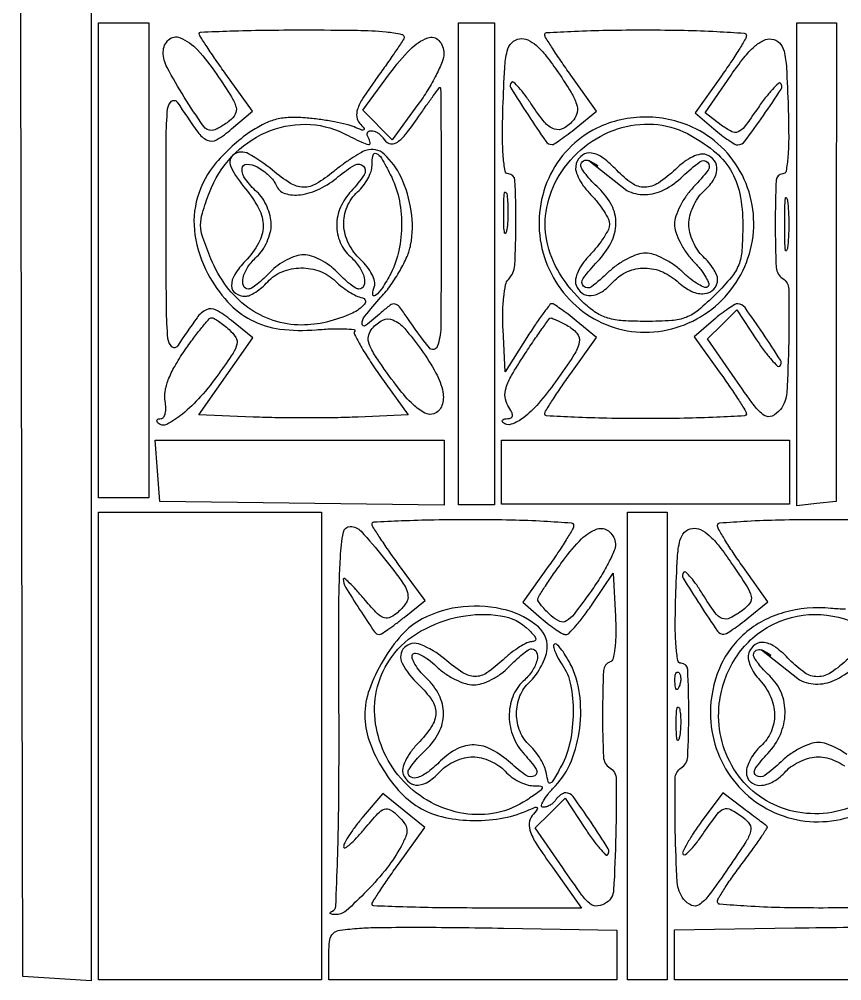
# Model space of a CAD drawing. Header units: inches. Extents: x 57 to 2760, y -193 to 2149.
# Drawn here: x 406.75 to 423.67, y 859.97 to 879.75 of the extents above; entities that cross this region are included whole.
import ezdxf

# ---------------------------------------------------------------- set-up
doc = ezdxf.new("R2010")
doc.units = ezdxf.units.IN
doc.header["$MEASUREMENT"] = 0
doc.set_wipeout_variables(frame=1)

# ---------------------------------------------------------------- blocks, each defined once
blk = doc.blocks.new('TG7-1H40CA')
blk.add_wipeout([(-0.386, 49.351), (148.648, 49.351), (148.648, -0.051), (-0.352, 0.023)])
for points in [[(1.055, 32.221), (1.055, -0.068), (-0.352, 0.023), (-0.389, 16.122), (-0.427, 32.221), (1.055, 32.221)], [(2.239, 19.638), (2.239, 9.867), (1.203, 9.867), (1.203, 19.638), (2.239, 19.638)], [(9.345, 19.638), (9.345, 9.719), (8.605, 9.719), (8.605, 19.638), (9.345, 19.638)], [(8.309, 11.051), (8.309, 9.713), (2.461, 9.793), (2.37, 11.051), (8.309, 11.051)], [(15.414, 11.051), (15.414, 9.732), (9.493, 9.732), (9.493, 11.051), (15.414, 11.051)], [(5.792, 9.571), (5.792, -0.051), (1.203, -0.051), (1.203, 9.571), (5.792, 9.571)], [(12.898, 9.571), (12.898, -0.051), (12.081, -0.051), (12.082, 4.759), (12.084, 9.57), (12.898, 9.571)]]:
    blk.add_lwpolyline(points)
blk.add_lwpolyline([(16.375, 14.715), (16.374, 9.793), (15.968, 9.746), (15.562, 9.699), (15.562, 19.638), (16.377, 19.637)], close=True)
for points in [[(7.48, 19.304, -0.018084), (7.412, 19.196, -0.002472), (7.261, 18.974, -0.00284), (7.079, 18.714, -0.002396), (6.884, 18.441, 0.012549), (6.64, 18.083, 0.058476), (6.53, 17.859, 0.118068), (6.513, 17.7, 0.155636), (6.574, 17.568, -0.01316), (6.665, 17.464, -0.455622), (6.661, 17.435, -0.233408), (6.62, 17.431, -0.007216), (6.458, 17.495, 0.039421), (6.3, 17.546, 0.011888), (6.053, 17.599, 0.011832), (5.773, 17.645, 0.012596), (5.496, 17.676, 0.027612), (5.142, 17.688, 0.05426), (4.863, 17.651, 0.056786), (4.607, 17.557, 0.033204), (4.325, 17.391, 0.067337), (3.626, 16.762, 0.103547), (3.24, 16.049, 0.11066), (3.186, 15.276, 0.085418), (3.453, 14.472, 0.060029), (3.856, 13.896, 0.091051), (4.338, 13.524, 0.087765), (4.935, 13.338, 0.052191), (5.681, 13.322, -0.010272), (6.003, 13.342, -0.019284), (6.264, 13.342, -0.01801), (6.454, 13.329, -0.551632), (6.471, 13.293, 0.264174), (6.469, 13.224, 0.00979), (6.599, 12.985, 0.015511), (6.773, 12.701, 0.010014), (6.991, 12.382), (7.573, 11.57), (6.541, 11.526, -0.006775), (6.065, 11.513, -0.003726), (5.483, 11.508, -0.003714), (4.892, 11.513, -0.005937), (4.387, 11.526), (3.264, 11.57), (4.378, 13.158), (3.938, 13.513, 0.041884), (3.62, 13.728, 0.242923), (3.424, 13.734, 0.127203), (3.229, 13.571, 0.00918), (2.825, 12.986, -0.469994), (2.711, 12.974, -0.178462), (2.632, 13.14, -0.021151), (2.601, 13.765, -0.001524), (2.593, 15.499, -0.001475), (2.595, 17.249, -0.021588), (2.625, 17.866, -0.19586), (2.705, 18.022, -0.450069), (2.821, 18.005, 0.008047), (3.245, 17.387, 0.124377), (3.44, 17.222, 0.255058), (3.632, 17.229, 0.042401), (3.941, 17.453), (4.368, 17.821), (3.822, 18.581, -0.004283), (3.612, 18.878, -0.006495), (3.436, 19.14, -0.002814), (3.29, 19.366, -0.143121), (3.275, 19.416, -0.402909), (3.304, 19.446, -0.001145), (3.908, 19.468, -0.005339), (4.604, 19.484, -0.003203), (5.431, 19.49, -0.003476), (6.526, 19.482, -0.019043), (7.117, 19.451, -0.036619), (7.439, 19.398, -0.500356)], [(14.526, 19.378, -0.133415), (14.507, 19.306, -0.005818), (14.372, 19.082, -0.009535), (14.202, 18.818, -0.006625), (14, 18.527), (13.474, 17.787), (13.86, 17.454, 0.012614), (14.016, 17.327, 0.016889), (14.163, 17.22, 0.014096), (14.29, 17.14, 0.142856), (14.349, 17.124, 0.22887), (14.495, 17.2, 0.008103), (14.875, 17.728, 0.006889), (15.242, 18.272, 0.355287), (15.23, 18.391, 0.407433), (15.185, 18.391, 0.01709), (15.062, 18.266, 0.02117), (14.915, 18.09, 0.012393), (14.754, 17.869, -0.00926), (14.485, 17.496, -0.126162), (14.355, 17.392, -0.232187), (14.225, 17.396, -0.039875), (14.011, 17.532), (13.676, 17.785), (14.212, 18.561, -0.016018), (14.477, 18.919, -0.043748), (14.692, 19.148, -0.066286), (14.878, 19.274, -0.146535), (15.044, 19.303, -0.169843), (15.206, 19.224, -0.135923), (15.3, 19.054, -0.046421), (15.351, 18.709, -0.004941), (15.386, 17.898, -0.007756), (15.396, 17.303, -0.020774), (15.38, 16.879, -0.021453), (15.343, 16.587, -0.366189), (15.275, 16.529, 0.401308), (15.14, 16.399, 0.010853), (15.119, 15.501, 0.012035), (15.14, 14.604, 0.24735), (15.273, 14.378, -0.25613), (15.398, 14.157, -0.007994), (15.396, 13.081, -0.010511), (15.356, 12.028, -0.150798), (15.225, 11.681, -0.123585), (15.056, 11.548, -0.260243), (14.895, 11.562, -0.084292), (14.691, 11.759, -0.008359), (14.294, 12.315), (13.73, 13.134), (14.029, 13.433), (14.328, 13.732), (14.734, 13.118, 0.012816), (14.895, 12.888, 0.022003), (15.042, 12.706, 0.018458), (15.166, 12.577, 0.410619), (15.213, 12.577, 0.350636), (15.227, 12.699, 0.00734), (14.869, 13.247, 0.008642), (14.498, 13.777, 0.225902), (14.349, 13.858, 0.148673), (14.289, 13.844, 0.014056), (14.16, 13.762, 0.017011), (14.009, 13.652, 0.012588), (13.849, 13.522), (13.451, 13.179), (13.988, 12.431, -0.005506), (14.194, 12.137, -0.00813), (14.368, 11.875, -0.004309), (14.509, 11.65, -0.13868), (14.526, 11.589, -0.398797), (14.49, 11.551, -0.001977), (13.917, 11.523, -0.007031), (13.248, 11.502, -0.004221), (12.454, 11.495, -0.004221), (11.659, 11.502, -0.007031), (10.99, 11.523, -0.001977), (10.417, 11.551, -0.398797), (10.381, 11.589, -0.138475), (10.398, 11.65, -0.004382), (10.538, 11.872, -0.008203), (10.71, 12.132, -0.005563), (10.913, 12.423), (11.446, 13.164), (11.025, 13.509, 0.007334), (10.858, 13.641, 0.01039), (10.705, 13.754, 0.006805), (10.575, 13.843, 0.130556), (10.529, 13.859, 0.249322), (10.486, 13.839, 0.005754), (10.346, 13.656, 0.011452), (10.187, 13.43, 0.007342), (10.011, 13.161), (9.567, 12.458), (9.522, 13.331, -0.017348), (9.516, 13.676, -0.022422), (9.536, 13.993, -0.02098), (9.575, 14.25, -0.1496), (9.633, 14.359, 0.184246), (9.763, 14.65, 0.014199), (9.788, 15.522, 0.011332), (9.768, 16.4, 0.40094), (9.632, 16.529, -0.366189), (9.564, 16.587, -0.021453), (9.528, 16.879, -0.020774), (9.511, 17.303, -0.007756), (9.521, 17.898, -0.004993), (9.556, 18.707, -0.046147), (9.607, 19.054, -0.133173), (9.702, 19.226, -0.168192), (9.863, 19.308, -0.142721), (10.029, 19.284, -0.072604), (10.207, 19.168, -0.047084), (10.411, 18.952, -0.016761), (10.661, 18.608, -0.010997), (10.923, 18.203, -0.059198), (11.033, 17.965, -0.121805), (11.046, 17.794, -0.131512), (10.976, 17.642, -0.088217), (10.77, 17.468, -0.220737), (10.578, 17.45, -0.135599), (10.373, 17.594, -0.028466), (10.111, 17.951, 0.015014), (9.974, 18.149, 0.025894), (9.847, 18.304, 0.024883), (9.741, 18.41, 0.398869), (9.695, 18.409, 0.348247), (9.682, 18.297, 0.005934), (10.036, 17.742, 0.006767), (10.4, 17.2, 0.244972), (10.529, 17.132, 0.146328), (10.575, 17.145, 0.007573), (10.705, 17.233, 0.011489), (10.858, 17.344, 0.008048), (11.025, 17.476), (11.446, 17.821), (10.913, 18.562, -0.005563), (10.71, 18.853, -0.008203), (10.538, 19.113, -0.004382), (10.398, 19.335, -0.138475), (10.381, 19.396, -0.398797), (10.417, 19.434, -0.001977), (10.99, 19.462, -0.007031), (11.659, 19.483, -0.004221), (12.454, 19.49, -0.005043), (13.248, 19.482, -0.008394), (13.917, 19.457, -0.002807), (14.484, 19.423, -0.395308)], [(3.635, 18.576, -0.007368), (3.938, 18.111, -0.073923), (4.032, 17.899, -0.19376), (4.015, 17.755, -0.106282), (3.898, 17.618, -0.016987), (3.794, 17.545, -0.019447), (3.689, 17.481, -0.018954), (3.597, 17.435, -0.096032), (3.542, 17.422, -0.258114), (3.359, 17.512, -0.01199), (2.967, 18.108, -0.01636), (2.615, 18.716, -0.123694), (2.535, 19.035, -0.20827), (2.645, 19.288, -0.294322), (2.88, 19.33, -0.108518), (3.24, 19.077, -0.037578)], [(8.305, 19.008, -0.092853), (8.27, 18.834, -0.021624), (8.147, 18.561, -0.021578), (7.975, 18.255, -0.019674), (7.772, 17.954), (7.243, 17.232), (6.638, 17.838), (7.19, 18.59, -0.034386), (7.612, 19.089, -0.110658), (7.974, 19.326, -0.302944), (8.202, 19.272, -0.19347)], [(8.251, 15.478, -0.001607), (8.241, 13.369, -0.086619), (8.169, 12.976, -0.58402), (8.007, 12.95, -0.021387), (7.549, 13.576, 0.017041), (7.392, 13.795, 0.182607), (7.301, 13.851, 0.21057), (7.202, 13.829, 0.023464), (7.019, 13.679, -0.017893), (6.693, 13.407, -0.616248), (6.623, 13.44, -0.179535), (6.679, 13.603, -0.011559), (7.012, 13.99, 0.030147), (7.216, 14.245, 0.024563), (7.404, 14.54, 0.025226), (7.549, 14.83, 0.057463), (7.622, 15.064, 0.083218), (7.635, 15.762, 0.073622), (7.425, 16.459, 0.09397), (7.079, 16.934, 0.283354), (6.703, 17.012, 0.04416), (6.581, 16.955, 0.01343), (6.407, 16.847, 0.013334), (6.218, 16.716, 0.014171), (6.04, 16.578, -0.03778), (5.681, 16.325, -0.140494), (5.417, 16.255, -0.136105), (5.15, 16.334, -0.034607), (4.783, 16.603, 0.048612), (4.287, 16.943, 0.284969), (3.986, 16.928, 0.374593), (3.922, 16.679, 0.057919), (4.227, 16.218, -0.054242), (4.5, 15.811, -0.122228), (4.588, 15.452, -0.128168), (4.496, 15.105, -0.062667), (4.221, 14.735, 0.050428), (4.005, 14.459, 0.142237), (3.938, 14.226, 0.250434), (4.02, 14.073, 0.147693), (4.223, 14.012, 0.108386), (4.315, 14.032, 0.03544), (4.437, 14.099, 0.033394), (4.565, 14.195, 0.032047), (4.682, 14.308, -0.114066), (4.982, 14.517, -0.093088), (5.367, 14.594, -0.09192), (5.758, 14.525, -0.107511), (6.075, 14.322, 0.032687), (6.203, 14.209, 0.026124), (6.354, 14.105, 0.026825), (6.505, 14.023, 0.058465), (6.63, 13.981, -0.567795), (6.674, 13.851, -0.11183), (6.425, 13.664, -0.045786), (5.89, 13.481, -0.059606), (5.377, 13.42, -0.079841), (4.798, 13.513, -0.078473), (4.274, 13.783, -0.074514), (3.837, 14.215, -0.062196), (3.514, 14.784, -0.015041), (3.349, 15.219, -0.078031), (3.304, 15.472, -0.080262), (3.339, 15.723, -0.016424), (3.485, 16.148, -0.096941), (3.947, 16.886, -0.101682), (4.645, 17.382, -0.10596), (5.459, 17.549, -0.114135), (6.245, 17.361, 0.004635), (6.617, 17.18, 0.066601), (6.756, 17.135, 0.516651), (6.791, 17.169, 0.099082), (6.754, 17.269, -0.076764), (6.73, 17.326, -0.154201), (6.733, 17.374, -0.186277), (6.762, 17.405, -0.117858), (6.811, 17.417, -0.085235), (6.874, 17.406, -0.053414), (6.942, 17.374, -0.051777), (7.004, 17.326, -0.064269), (7.05, 17.269, 0.152693), (7.18, 17.157, 0.242479), (7.323, 17.166, 0.091421), (7.507, 17.329, 0.014924), (7.79, 17.713, -0.002897), (7.95, 17.94, -0.004675), (8.088, 18.131, -0.001066), (8.211, 18.297, -0.236844), (8.228, 18.305, -0.411742), (8.239, 18.294, -0.000091), (8.246, 17.475, -0.001499), (8.251, 16.562, -0.000899)], [(11.45, 17.467, 0.174649), (10.461, 16.441, 0.164657), (10.323, 14.991, 0.164271), (11.094, 13.754, 0.173926), (12.439, 13.272, 0.167545), (13.816, 13.749, 0.166589), (14.612, 14.974, 0.169058), (14.483, 16.416, 0.171913), (13.487, 17.454, 0.057728), (12.992, 17.635, 0.057186), (12.467, 17.698, 0.057373), (11.943, 17.641, 0.058849)], [(13.312, 17.357, -0.04886), (13.851, 17.006, -0.087538), (14.198, 16.611, -0.087697), (14.389, 16.121, -0.04919), (14.452, 15.483, -0.01675), (14.435, 14.956, -0.076264), (14.368, 14.657, -0.082314), (14.217, 14.403, -0.021359), (13.895, 14.052, -0.021359), (13.543, 13.729, -0.082314), (13.289, 13.578, -0.076264), (12.99, 13.512, -0.01675), (12.463, 13.494, -0.016199), (11.986, 13.509, -0.054751), (11.679, 13.563, -0.07222), (11.438, 13.673, -0.044913), (11.193, 13.864, -0.066102), (10.685, 14.484, -0.090544), (10.421, 15.154, -0.097333), (10.421, 15.836, -0.08861), (10.676, 16.493, -0.086423), (11.195, 17.085, -0.090673), (11.876, 17.454, -0.094744), (12.617, 17.55, -0.105043)], [(7.204, 16.518, -0.065303), (7.377, 16.039, -0.05321), (7.437, 15.497, -0.053393), (7.381, 14.956, -0.067011), (7.212, 14.482, -0.022978), (7.041, 14.186, -0.084303), (6.896, 14.027, -0.633248), (6.843, 14.053, -0.086315), (6.876, 14.218, 0.158671), (6.881, 14.321, 0.053227), (6.826, 14.463, 0.046617), (6.727, 14.618, 0.038655), (6.595, 14.762, -0.088853), (6.347, 15.097, -0.10458), (6.248, 15.478, -0.110771), (6.314, 15.85, -0.11026), (6.532, 16.159, 0.044853), (6.645, 16.281, 0.038833), (6.741, 16.428, 0.040713), (6.807, 16.576, 0.084684), (6.828, 16.7, -0.045424), (6.848, 16.917, -0.495456), (6.915, 16.951, -0.149716), (7.02, 16.853, -0.012076)], [(4.854, 16.297, 0.227932), (5.034, 16.128, 0.111308), (5.355, 16.1, 0.080757), (5.752, 16.221, 0.06051), (6.135, 16.472, -0.04214), (6.478, 16.714, -0.357085), (6.651, 16.687, -0.342284), (6.664, 16.507, -0.041274), (6.4, 16.176, 0.085384), (6.18, 15.843, 0.10077), (6.101, 15.474, 0.106533), (6.173, 15.12, 0.106009), (6.384, 14.826, -0.059994), (6.566, 14.617, -0.085275), (6.668, 14.392, -0.156212), (6.659, 14.23, -0.311042), (6.558, 14.16, -0.145659), (6.492, 14.18, -0.020491), (6.375, 14.263, -0.021957), (6.241, 14.377, -0.017071), (6.105, 14.512, 0.046794), (5.953, 14.646, 0.038645), (5.768, 14.76, 0.040182), (5.581, 14.838, 0.15852), (5.263, 14.838, 0.040182), (5.075, 14.76, 0.038645), (4.891, 14.646, 0.046794), (4.738, 14.512, -0.017071), (4.603, 14.377, -0.021957), (4.469, 14.263, -0.020491), (4.352, 14.18, -0.145659), (4.286, 14.16, -0.311042), (4.185, 14.23, -0.156212), (4.176, 14.392, -0.085275), (4.277, 14.617, -0.059994), (4.46, 14.826, 0.062472), (4.573, 14.958, 0.041885), (4.669, 15.133, 0.041901), (4.734, 15.32, 0.062761), (4.756, 15.493, 0.062761), (4.734, 15.665, 0.041901), (4.669, 15.852, 0.041885), (4.573, 16.027, 0.062472), (4.46, 16.159, -0.050699), (4.225, 16.419, -0.16366), (4.156, 16.637, -0.413874), (4.25, 16.729, -0.119636), (4.468, 16.672, -0.037777), (4.591, 16.594, -0.032262), (4.707, 16.495, -0.033549), (4.801, 16.39, -0.074842)], [(9.599, 15.384, -0.075924), (9.576, 15.309, -0.720633), (9.555, 15.312, -0.040183), (9.54, 15.45, -0.006817), (9.535, 15.715, -0.00738), (9.538, 15.981, -0.030832), (9.553, 16.14, -0.49082), (9.574, 16.152, -0.248898), (9.597, 16.124, -0.031163), (9.617, 15.968, -0.015827), (9.624, 15.77, -0.015659), (9.618, 15.564, -0.022548)], [(15.373, 15.011, -0.108536), (15.352, 14.95, -0.707215), (15.331, 14.954, -0.025693), (15.317, 15.148, -0.005179), (15.314, 15.493, -0.005179), (15.317, 15.837, -0.025693), (15.331, 16.031, -0.707215), (15.352, 16.035, -0.108536), (15.373, 15.974, -0.019375), (15.392, 15.755, -0.011494), (15.398, 15.493, -0.011494), (15.392, 15.23, -0.019375)], [(3.888, 13.327, -0.06647), (4.026, 13.165, -0.202065), (4.05, 13.026, -0.090588), (3.97, 12.841, -0.007906), (3.678, 12.419, -0.026159), (3.303, 11.949, -0.040147), (2.928, 11.588, -0.04841), (2.608, 11.375, -0.330509), (2.432, 11.401, -0.097086), (2.408, 11.437, -0.242496), (2.41, 11.468, -0.191945), (2.438, 11.489, -0.064814), (2.49, 11.495, 0.245543), (2.543, 11.523, 0.09491), (2.577, 11.601, 0.065251), (2.589, 11.717, 0.039376), (2.574, 11.854, -0.0907), (2.572, 12.053, -0.048425), (2.638, 12.292, -0.038348), (2.77, 12.57, -0.020714), (2.971, 12.89, -0.008629), (3.157, 13.15, -0.013037), (3.328, 13.369, -0.007761), (3.477, 13.544, -0.215877), (3.53, 13.568, -0.130127), (3.581, 13.555, -0.018547), (3.673, 13.497, -0.020058), (3.78, 13.419, -0.015892)], [(7.839, 12.915, -0.030596), (8.143, 12.433, -0.076059), (8.285, 12.042, -0.134593), (8.265, 11.763, -0.219956), (8.102, 11.596, -0.221268), (7.915, 11.609, -0.062935), (7.673, 11.785, -0.039737), (7.372, 12.119, -0.013496), (6.987, 12.648, -0.018676), (6.822, 12.908, -0.078017), (6.755, 13.081, -0.129897), (6.76, 13.218, -0.098267), (6.833, 13.351, -0.107308), (7.048, 13.52, -0.218263), (7.259, 13.524, -0.113523), (7.5, 13.346, -0.021689)], [(10.835, 13.415, -0.091664), (11.042, 13.25, -0.232336), (11.089, 13.068, -0.096035), (10.98, 12.804, -0.01016), (10.6, 12.251, -0.021893), (10.249, 11.805, -0.050774), (9.94, 11.512, -0.082488), (9.691, 11.378, -0.2858), (9.521, 11.418, -0.169474), (9.507, 11.447, -0.257428), (9.517, 11.473, -0.126644), (9.556, 11.49, -0.043266), (9.618, 11.495, 0.109697), (9.689, 11.511, 0.285449), (9.717, 11.554, 0.124947), (9.699, 11.631, 0.020646), (9.623, 11.765, -0.114574), (9.564, 11.939, -0.103515), (9.583, 12.129, -0.055486), (9.698, 12.384, -0.011733), (9.955, 12.798, -0.003857), (10.15, 13.092, -0.006141), (10.322, 13.339, -0.001865), (10.474, 13.55, -0.225511), (10.502, 13.565, -0.114294), (10.532, 13.56, -0.00656), (10.619, 13.522, -0.009727), (10.722, 13.473, -0.006974)], [(10.973, 9.301, -0.131406), (10.953, 9.224, -0.006826), (10.82, 9.001, -0.010431), (10.651, 8.738, -0.007358), (10.451, 8.45), (9.93, 7.721), (10.312, 7.387, 0.014378), (10.467, 7.26, 0.018469), (10.617, 7.152, 0.01651), (10.746, 7.072, 0.130652), (10.814, 7.054, 0.20313), (10.88, 7.083, 0.013408), (11.024, 7.239, 0.017692), (11.188, 7.442, 0.012191), (11.361, 7.684), (11.788, 8.313), (11.833, 7.427, -0.014552), (11.841, 7.063, -0.027737), (11.823, 6.771, -0.029563), (11.785, 6.558, -0.258795), (11.722, 6.49, 0.310168), (11.589, 6.314, 0.011007), (11.568, 5.423, 0.011877), (11.587, 4.535, 0.247819), (11.718, 4.313, -0.257651), (11.849, 4.079, -0.007951), (11.841, 2.933, -0.008307), (11.796, 1.792, -0.234742), (11.653, 1.542, -0.10868), (11.471, 1.471, -0.209491), (11.323, 1.509, -0.069745), (11.145, 1.695, -0.005541), (10.752, 2.252), (10.185, 3.075), (10.491, 3.381), (10.797, 3.687), (11.203, 3.073, 0.011228), (11.363, 2.842, 0.019236), (11.508, 2.658, 0.014369), (11.63, 2.523, 0.420518), (11.672, 2.523, 0.350007), (11.686, 2.648, 0.007746), (11.332, 3.193, 0.008825), (10.962, 3.722, 0.240267), (10.814, 3.798, 0.101238), (10.762, 3.787, 0.052035), (10.703, 3.754, 0.048689), (10.647, 3.706, 0.052822), (10.603, 3.649, -0.071577), (10.556, 3.593, -0.052873), (10.49, 3.545, -0.053301), (10.415, 3.512, -0.076927), (10.345, 3.501, -0.472929), (10.315, 3.537, -0.082381), (10.351, 3.631, -0.041143), (10.449, 3.773, -0.018624), (10.6, 3.942, 0.097318), (10.927, 4.453, 0.06387), (11.099, 5.131, 0.062972), (11.096, 5.843, 0.08684), (10.905, 6.452, 0.018334), (10.803, 6.631, 0.032702), (10.706, 6.769, 0.038809), (10.623, 6.857, 0.399325), (10.577, 6.856, 0.251394), (10.562, 6.804, 0.041169), (10.592, 6.701, 0.036902), (10.651, 6.574, 0.024786), (10.736, 6.439, -0.10533), (10.911, 6.026, -0.049962), (10.964, 5.449, -0.048807), (10.9, 4.844, -0.072621), (10.718, 4.345, -0.006117), (10.562, 4.063, -0.14572), (10.497, 4.001, -0.47448), (10.451, 4.021, -0.029531), (10.414, 4.189, 0.060366), (10.374, 4.33, 0.03311), (10.295, 4.49, 0.032482), (10.191, 4.644, 0.044314), (10.077, 4.767, -0.11196), (9.873, 5.057, -0.096217), (9.8, 5.424, -0.09667), (9.869, 5.79, -0.114323), (10.07, 6.078, 0.04978), (10.182, 6.202, 0.031376), (10.289, 6.367, 0.031353), (10.374, 6.544, 0.04918), (10.422, 6.706, 0.266397), (10.248, 7.21, 0.116056), (9.601, 7.552, 0.087967), (8.7, 7.625, 0.097155), (7.862, 7.376, 0.089921), (7.443, 7.05, 0.048381), (7.054, 6.52, 0.048265), (6.773, 5.923, 0.086097), (6.68, 5.389, 0.082758), (6.764, 4.889, 0.050332), (7.014, 4.343, 0.049704), (7.375, 3.849, 0.071906), (7.789, 3.502, 0.080468), (8.257, 3.308, 0.049884), (8.848, 3.229, 0.048561), (9.464, 3.269, 0.061821), (10.011, 3.429, -0.00715), (10.183, 3.5, -0.283019), (10.221, 3.493, -0.390749), (10.225, 3.46, -0.009716), (10.123, 3.33, 0.150776), (10.06, 3.173, 0.114339), (10.087, 2.988, 0.052884), (10.223, 2.724, 0.009501), (10.538, 2.266), (11.138, 1.429), (8.983, 1.429, -0.003204), (8.157, 1.434, -0.005341), (7.461, 1.451, -0.001145), (6.857, 1.473, -0.402906), (6.828, 1.503, -0.142974), (6.843, 1.552, -0.002861), (6.987, 1.776, -0.006551), (7.162, 2.036, -0.004324), (7.37, 2.33), (7.911, 3.083), (7.481, 3.434), (7.05, 3.784), (6.647, 3.31, 0.014208), (6.493, 3.117, 0.018196), (6.362, 2.931, 0.016255), (6.266, 2.771, 0.128105), (6.244, 2.687, 0.572248), (6.276, 2.669, 0.050088), (6.371, 2.735, 0.02866), (6.51, 2.869, 0.013207), (6.676, 3.057, -0.010058), (6.95, 3.372, -0.118224), (7.083, 3.464, -0.237177), (7.202, 3.451, -0.053339), (7.366, 3.321, -0.039535), (7.498, 3.168, -0.135441), (7.544, 3.046, -0.119455), (7.524, 2.909, -0.027596), (7.425, 2.696, -0.044231), (7.138, 2.257, -0.025118), (6.72, 1.779, -0.019166), (6.293, 1.371, -0.198355), (6.068, 1.293, -0.029627), (5.998, 1.301, -0.193294), (5.969, 1.319, -0.404272), (5.972, 1.342, -0.066696), (6.014, 1.367, 0.289971), (6.082, 1.464, 0.002382), (6.12, 2.441, 0.006572), (6.145, 3.679, 0.002724), (6.149, 5.352, -0.001395), (6.148, 7.677, -0.014111), (6.177, 8.644, -0.029885), (6.238, 9.157, -0.36293), (6.38, 9.275, -0.210652), (6.603, 9.177, -0.014793), (7.059, 8.647, -0.016782), (7.478, 8.092, -0.154728), (7.568, 7.808, -0.126198), (7.553, 7.747, -0.033767), (7.498, 7.661, -0.031987), (7.42, 7.569, -0.028262), (7.327, 7.483, -0.08915), (7.181, 7.4, -0.195387), (7.055, 7.406, -0.096747), (6.908, 7.512, -0.013657), (6.661, 7.792, 0.009761), (6.498, 7.98, 0.019753), (6.361, 8.12, 0.024259), (6.261, 8.206, 0.623786), (6.236, 8.194, 0.137715), (6.282, 8.031, 0.00741), (6.571, 7.572, 0.005258), (6.879, 7.109, 0.244157), (6.976, 7.057, 0.147025), (7.023, 7.07, 0.007308), (7.156, 7.158, 0.011264), (7.313, 7.271, 0.007862), (7.486, 7.404), (7.921, 7.752), (7.374, 8.496, -0.005449), (7.165, 8.788, -0.008075), (6.989, 9.049, -0.004203), (6.846, 9.272, -0.141513), (6.828, 9.332, -0.399201), (6.863, 9.369, -0.001888), (7.437, 9.396, -0.00687), (8.106, 9.416, -0.004124), (8.901, 9.423, -0.005517), (9.695, 9.414, -0.00918), (10.364, 9.387, -0.003348), (10.928, 9.35, -0.393227)], [(11.831, 8.952, -0.142), (11.819, 8.813, -0.021604), (11.705, 8.556, -0.022728), (11.539, 8.257, -0.01793), (11.333, 7.948, -0.006792), (10.984, 7.476, -0.092267), (10.826, 7.333, -0.24954), (10.689, 7.324, -0.077654), (10.511, 7.441, -0.016777), (10.405, 7.544, -0.022231), (10.316, 7.644, -0.020391), (10.251, 7.732, -0.161203), (10.237, 7.78, -0.131743), (10.255, 7.838, -0.003997), (10.393, 8.052, -0.007647), (10.563, 8.302, -0.005182), (10.763, 8.581, -0.035816), (11.137, 9.021, -0.115555), (11.459, 9.225, -0.257441), (11.691, 9.185, -0.178661)], [(10.058, 7.145, -0.021617), (10.159, 7.035, -0.121364), (10.194, 6.964, -0.33206), (10.175, 6.923, -0.126731), (10.11, 6.906, 0.116667), (10.013, 6.883, 0.024814), (9.862, 6.798, 0.02469), (9.691, 6.678, 0.021285), (9.525, 6.536, -0.035128), (9.187, 6.264, -0.156161), (8.946, 6.191, -0.14426), (8.697, 6.268, -0.028507), (8.318, 6.551, 0.077188), (7.824, 6.851, 0.304483), (7.493, 6.784, 0.329776), (7.447, 6.465, 0.080757), (7.79, 6.018, -0.052948), (8.058, 5.707, -0.156504), (8.139, 5.44, -0.144885), (8.052, 5.163, -0.043148), (7.771, 4.814, 0.032497), (7.619, 4.633, 0.048319), (7.514, 4.456, 0.058925), (7.461, 4.298, 0.143956), (7.471, 4.176, 0.140469), (7.596, 4.01, 0.184881), (7.778, 3.957, 0.129727), (8, 4.037, 0.058593), (8.235, 4.242, -0.062472), (8.366, 4.355, -0.041885), (8.541, 4.451, -0.041901), (8.729, 4.516, -0.062761), (8.901, 4.538, -0.062761), (9.073, 4.516, -0.041901), (9.261, 4.451, -0.041885), (9.435, 4.355, -0.062472), (9.567, 4.242, 0.050127), (9.692, 4.128, 0.040077), (9.847, 4.032, 0.041445), (10.007, 3.966, 0.076609), (10.145, 3.945, -0.033046), (10.302, 3.934, -0.502218), (10.324, 3.893, -0.134512), (10.267, 3.824, -0.006209), (10.011, 3.649, -0.189638), (8.714, 3.373, -0.164133), (7.479, 4.032, -0.162983), (6.89, 5.308, -0.187461), (7.235, 6.597, -0.107382), (7.828, 7.122, -0.079984), (8.651, 7.424, -0.085571), (9.472, 7.441, -0.16022)], [(16.884, 7.239, -0.098478), (17.547, 6.716, -0.098919), (17.959, 5.98, -0.102954), (18.046, 5.167, -0.116107), (17.792, 4.425, -0.158347), (16.702, 3.514, -0.173655), (15.33, 3.462, -0.17991), (14.27, 4.287, -0.167891), (13.969, 5.632, -0.114865), (14.301, 6.568, -0.124959), (15.005, 7.228, -0.126293), (15.933, 7.467, -0.118773)], [(8.92, 6.018, 0.078064), (9.089, 6.045, 0.040692), (9.286, 6.126, 0.03906), (9.48, 6.246, 0.04657), (9.641, 6.388, -0.016233), (9.783, 6.53, -0.021145), (9.922, 6.65, -0.019347), (10.044, 6.738, -0.148512), (10.111, 6.758, -0.311042), (10.212, 6.689, -0.156212), (10.221, 6.526, -0.085275), (10.119, 6.302, -0.059994), (9.937, 6.092, 0.118637), (9.721, 5.775, 0.095198), (9.649, 5.367, 0.090557), (9.734, 4.944, 0.094326), (9.962, 4.585, -0.039258), (10.203, 4.285, -0.430182), (10.173, 4.15, -0.295376), (9.999, 4.155, -0.03384), (9.676, 4.412, 0.0615), (9.293, 4.685, 0.117023), (8.93, 4.782, 0.12627), (8.581, 4.704, 0.078268), (8.239, 4.455, -0.032002), (7.986, 4.232, -0.078987), (7.769, 4.113, -0.193482), (7.631, 4.119, -0.295273), (7.568, 4.216, -0.148512), (7.589, 4.283, -0.019347), (7.677, 4.404, -0.021145), (7.797, 4.544, -0.016233), (7.939, 4.686, 0.0865), (8.204, 5.039, 0.117632), (8.297, 5.425, 0.118081), (8.206, 5.81, 0.087611), (7.943, 6.162, -0.029984), (7.809, 6.303, -0.042712), (7.71, 6.445, -0.050044), (7.655, 6.568, -0.223495), (7.663, 6.644, -0.315297), (7.724, 6.67, -0.065393), (7.841, 6.63, -0.047197), (7.989, 6.537, -0.027415), (8.148, 6.4, 0.041067), (8.328, 6.254, 0.035053), (8.539, 6.13, 0.036551), (8.749, 6.045, 0.078539)], [(13.147, 5.99, -0.054073), (13.114, 5.929, -0.470617), (13.087, 5.926, -0.168741), (13.066, 5.969, -0.018894), (13.058, 6.08, -0.028489), (13.059, 6.183, -0.077125), (13.076, 6.254, -0.208169), (13.103, 6.281, -0.296942), (13.135, 6.274, -0.126455), (13.164, 6.226, -0.060344), (13.176, 6.154, -0.05415), (13.17, 6.071, -0.051402)], [(13.151, 4.947, -0.082665), (13.126, 4.881, -0.67161), (13.104, 4.884, -0.053901), (13.088, 4.992, -0.008901), (13.083, 5.204, -0.009782), (13.086, 5.417, -0.038992), (13.101, 5.546, -0.417468), (13.123, 5.562, -0.285845), (13.148, 5.539, -0.041951), (13.169, 5.416, -0.020826), (13.176, 5.259, -0.020511), (13.17, 5.094, -0.028254)], [(18.967, 0.45), (18.967, -0.051), (13.046, -0.051), (13.046, 0.978), (15.525, 1.018, -0.002324), (17.809, 1.045, -0.042665), (18.531, 0.988, -0.186072), (18.844, 0.805, -0.169455)]]:
    blk.add_lwpolyline(points, format="xyb", close=True)
for points in [[(11.689, 15.598, -0.233681), (11.689, 15.387, -0.026829), (11.599, 15.228, -0.026288), (11.473, 15.051, -0.023115), (11.324, 14.88, 0.032497), (11.172, 14.7, 0.048319), (11.067, 14.522, 0.058925), (11.014, 14.364, 0.143956), (11.023, 14.243, 0.140469), (11.149, 14.076, 0.184881), (11.331, 14.024, 0.129727), (11.553, 14.103, 0.058593), (11.788, 14.308, -0.1061), (12.082, 14.52, -0.106971), (12.436, 14.592, -0.100928), (12.805, 14.511, -0.084699), (13.14, 14.289, 0.080584), (13.403, 14.112, 0.129314), (13.668, 14.065, 0.188809), (13.857, 14.158, 0.187786), (13.934, 14.355, 0.103819), (13.914, 14.451, 0.036698), (13.847, 14.577, 0.03453), (13.751, 14.709, 0.034176), (13.638, 14.826, -0.062472), (13.525, 14.958, -0.041885), (13.429, 15.133, -0.041901), (13.364, 15.32, -0.062761), (13.342, 15.493, -0.062761), (13.364, 15.665, -0.041901), (13.429, 15.852, -0.041885), (13.525, 16.027, -0.062472), (13.638, 16.159, 0.058593), (13.843, 16.393, 0.129727), (13.922, 16.615, 0.184881), (13.87, 16.797, 0.140469), (13.703, 16.923, 0.143956), (13.582, 16.933, 0.058925), (13.424, 16.88, 0.048319), (13.247, 16.774, 0.032497), (13.066, 16.622, -0.043148), (12.717, 16.341, -0.144885), (12.439, 16.254, -0.156504), (12.173, 16.335, -0.052948), (11.862, 16.603, 0.042778), (11.582, 16.854, 0.120836), (11.342, 16.957, 0.200038), (11.155, 16.913, 0.145834), (11.023, 16.742), (11.014, 16.621, 0.058925), (11.067, 16.463, 0.048319), (11.172, 16.285, 0.032497), (11.324, 16.105, -0.023115), (11.473, 15.934, -0.026288), (11.599, 15.757, -0.026829), (11.689, 15.598, -0.115288)], [(13.57, 16.778, -0.870141), (13.739, 16.608, -0.029318), (13.442, 16.26, 0.037865), (13.29, 16.076, 0.034006), (13.162, 15.864, 0.035655), (13.074, 15.657, 0.083711), (13.046, 15.493, 0.083711), (13.074, 15.328, 0.035655), (13.162, 15.121, 0.034006), (13.29, 14.909, 0.037865), (13.442, 14.725, -0.023703), (13.587, 14.559, -0.03753), (13.692, 14.403, -0.043361), (13.751, 14.275, -0.290588), (13.737, 14.21, -0.290588), (13.671, 14.195, -0.043361), (13.543, 14.254, -0.03753), (13.387, 14.36, -0.023703), (13.221, 14.504, 0.037865), (13.037, 14.656, 0.034006), (12.825, 14.784, 0.035655), (12.619, 14.873, 0.083711), (12.454, 14.9, 0.083711), (12.289, 14.873, 0.035655), (12.082, 14.784, 0.034006), (11.871, 14.656, 0.037865), (11.686, 14.504, -0.029318), (11.338, 14.207, -0.870141), (11.169, 14.377, -0.029318), (11.465, 14.725, 0.070589), (11.745, 15.114, 0.116702), (11.844, 15.504, 0.12381), (11.756, 15.881, 0.085523), (11.491, 16.233, -0.016233), (11.35, 16.375, -0.021145), (11.23, 16.514, -0.019347), (11.142, 16.636, -0.148512), (11.121, 16.703, -0.265071), (11.174, 16.796, -0.236985), (11.286, 16.803, -0.080632), (11.473, 16.687, 0.080632), (11.286, 16.803), (12.065, 16.19, 0.12381), (12.442, 16.102, 0.116702), (12.832, 16.201, 0.070589), (13.221, 16.481, -0.029318), (13.57, 16.778, -0.374162)], [(16.565, 7.574, -0.016302), (16.266, 7.592, 0.091021), (15.295, 7.506, 0.111589), (14.494, 7.076, 0.11471), (13.971, 6.356, 0.10035), (13.787, 5.441, 0.16486), (14.255, 4.062, 0.168755), (15.461, 3.269, 0.169487), (16.895, 3.396, 0.166124)], [(16.801, 1.435, -0.004124), (16.007, 1.429, -0.005733), (15.212, 1.438, -0.009538), (14.543, 1.466, -0.00361), (13.981, 1.505, -0.392264), (13.934, 1.556, -0.136425), (13.956, 1.635, -0.00783), (14.091, 1.85, -0.011471), (14.263, 2.104, -0.008144), (14.467, 2.38, 0.006732), (14.667, 2.65, 0.011234), (14.828, 2.883, 0.004982), (14.954, 3.081, 0.398583), (14.948, 3.114, -0.007416), (14.912, 3.14, -0.000305), (14.786, 3.235, -0.00053), (14.636, 3.348, -0.000376), (14.468, 3.475), (14.04, 3.799), (13.599, 3.199, 0.012417), (13.435, 2.964, 0.01985), (13.308, 2.755, 0.01472), (13.22, 2.582, 0.318004), (13.229, 2.529, 0.395329), (13.274, 2.528, 0.023372), (13.383, 2.632, 0.0251), (13.513, 2.784, 0.014642), (13.654, 2.979, -0.010644), (13.925, 3.36, -0.139008), (14.061, 3.464, -0.223117), (14.204, 3.455, -0.032793), (14.454, 3.297, -0.091825), (14.592, 3.15, -0.215276), (14.614, 3.004, -0.076323), (14.516, 2.789, -0.005853), (14.161, 2.26, -0.007507), (13.757, 1.692, -0.0823), (13.557, 1.497, -0.265144), (13.401, 1.483, -0.121804), (13.235, 1.614, -0.150798), (13.105, 1.961, -0.010511), (13.064, 3.015, -0.007994), (13.062, 4.091, -0.25613), (13.187, 4.312, 0.24735), (13.32, 4.537, 0.012035), (13.341, 5.435, 0.010853), (13.321, 6.333, 0.401308), (13.185, 6.462, -0.366189), (13.117, 6.52, -0.021453), (13.081, 6.812, -0.020774), (13.064, 7.236, -0.007756), (13.074, 7.832, -0.004959), (13.109, 8.642, -0.046328), (13.16, 8.987, -0.134975), (13.255, 9.158, -0.169286), (13.416, 9.238, -0.144465), (13.582, 9.211, -0.070031), (13.762, 9.091, -0.045725), (13.969, 8.869, -0.016473), (14.223, 8.518, -0.006416), (14.54, 8.035, -0.083375), (14.624, 7.837, -0.21795), (14.597, 7.7, -0.079259), (14.454, 7.555, -0.039411), (14.193, 7.394, -0.214825), (14.031, 7.386, -0.146307), (13.88, 7.504, -0.015874), (13.633, 7.876, 0.014297), (13.504, 8.073, 0.02477), (13.384, 8.228, 0.023132), (13.283, 8.334, 0.409263), (13.24, 8.334, 0.346074), (13.226, 8.216, 0.006789), (13.573, 7.663, 0.007457), (13.933, 7.124, 0.261938), (14.065, 7.06, 0.125333), (14.119, 7.077, 0.00986), (14.248, 7.161, 0.012922), (14.399, 7.269, 0.009522), (14.561, 7.396), (14.966, 7.728), (14.45, 8.453, -0.00738), (14.252, 8.74, -0.010446), (14.086, 9.002, -0.006866), (13.955, 9.224, -0.130556), (13.934, 9.301, -0.393227), (13.98, 9.35, -0.003348), (14.543, 9.387, -0.00918), (15.212, 9.414, -0.005517), (16.007, 9.423, -0.004221), (16.801, 9.416, -0.007031)], [(16.619, 6.555, -0.043148), (16.27, 6.274, -0.144885), (15.992, 6.187, -0.156504), (15.726, 6.268, -0.052948), (15.414, 6.536, 0.042782), (15.135, 6.787, 0.120423), (14.895, 6.89, 0.199614), (14.708, 6.847, 0.146662), (14.577, 6.677, 0.130271), (14.565, 6.563, 0.057567), (14.605, 6.417, 0.050422), (14.687, 6.259, 0.042751), (14.804, 6.112, -0.084699), (15.025, 5.778, -0.100928), (15.106, 5.409, -0.106971), (15.034, 5.054, -0.1061), (14.822, 4.76, 0.044853), (14.709, 4.637, 0.038833), (14.613, 4.49, 0.040713), (14.547, 4.343, 0.084684), (14.526, 4.219, 0.205451), (14.608, 4.027, 0.199704), (14.806, 3.951, 0.125606), (15.079, 4.029, 0.076965), (15.34, 4.242, -0.062472), (15.472, 4.355, -0.041885), (15.647, 4.451, -0.041901), (15.834, 4.516, -0.062761), (16.007, 4.538, -0.062761), (16.179, 4.516, -0.041901), (16.367, 4.451, -0.041885), (16.541, 4.355, -0.062472)], [(16.59, 4.589, 0.034006), (16.378, 4.717, 0.035655), (16.172, 4.806, 0.083711), (16.007, 4.834, 0.083711), (15.842, 4.806, 0.035655), (15.635, 4.717, 0.034006), (15.423, 4.589, 0.037865), (15.239, 4.437, -0.031121), (14.906, 4.156, -0.311616), (14.734, 4.15, -0.428083), (14.707, 4.289, -0.034586), (14.969, 4.61, 0.085815), (15.225, 4.999, 0.097202), (15.322, 5.435, 0.102884), (15.245, 5.855, 0.108094), (15.007, 6.201, -0.018001), (14.88, 6.33, -0.022829), (14.772, 6.458, -0.021719), (14.693, 6.571, -0.142569), (14.674, 6.636, -0.265071), (14.727, 6.729, -0.236985), (14.839, 6.737, -0.080632), (15.026, 6.62, 0.080632), (14.839, 6.737), (15.618, 6.123, 0.12381), (15.995, 6.035, 0.116702), (16.385, 6.135, 0.070589), (16.774, 6.414, -0.029318)], [(11.862, 0.971), (11.862, -0.051), (5.94, -0.051), (5.94, 0.458, -0.026931), (5.957, 0.771, -0.187171), (6.026, 0.904, -0.148572), (6.176, 0.973, -0.015197), (6.569, 1.013, -0.015621), (6.943, 1.029, -0.002315), (7.698, 1.033, -0.002607), (8.591, 1.028, -0.002241), (9.53, 1.015), (11.862, 0.971)]]:
    blk.add_lwpolyline(points, format="xyb")

msp = doc.modelspace()

# ---------------------------------------------------------------- block references
at = {"linetype": 'Continuous'}
msp.add_blockref('TG7-1H40CA', (407.17835, 860.04158), dxfattribs=at)

doc.saveas('drawing.dxf')
